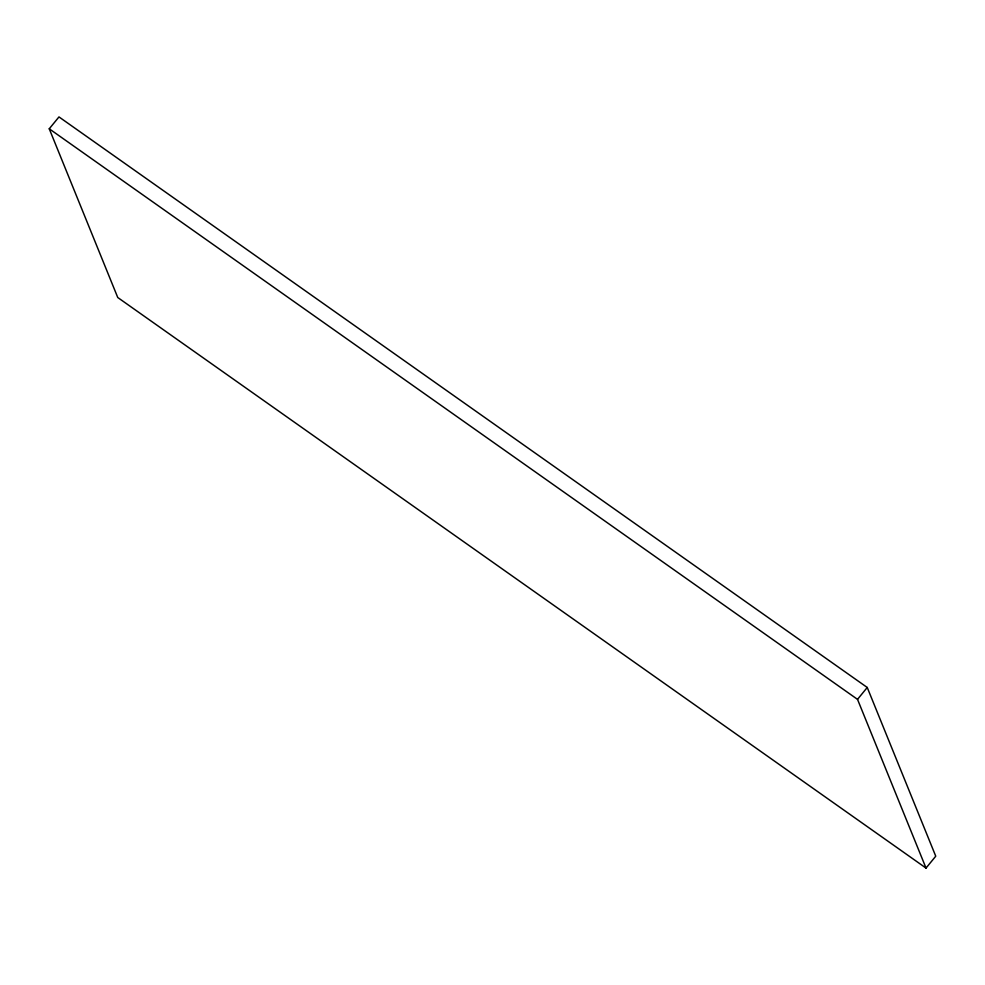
<?xml version="1.0" encoding="UTF-8"?>
<svg xmlns="http://www.w3.org/2000/svg" width="985" height="985" viewBox="0 0 985 985"><rect width="100%" height="100%" fill="white"/><g stroke="black" fill="none" stroke-linecap="round" stroke-linejoin="round"><path stroke-width="1.48" d="M49.25 128.801L58.977 116.919L867.243 687.481L935.75 856.199L926.023 868.08L117.757 297.519L49.25 128.801L857.516 699.362L926.023 868.08M857.516 699.362L867.243 687.481"/></g></svg>
